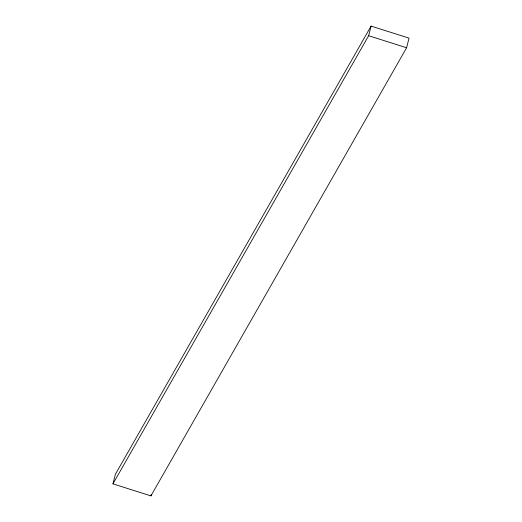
<?xml version="1.0" encoding="UTF-8"?>
<svg xmlns="http://www.w3.org/2000/svg" width="522" height="522" viewBox="0 0 522 522"><rect width="100%" height="100%" fill="white"/><g stroke="black" fill="none" stroke-linecap="round" stroke-linejoin="round"><path stroke-width="0.78" d="M112.967 483.868L115.401 474.244L371.077 26.1L409.033 38.132L406.599 47.756L150.923 495.9L112.967 483.868L368.643 35.724L371.077 26.1M150.923 495.9L151.302 494.419M368.643 35.724L406.599 47.756"/></g></svg>
